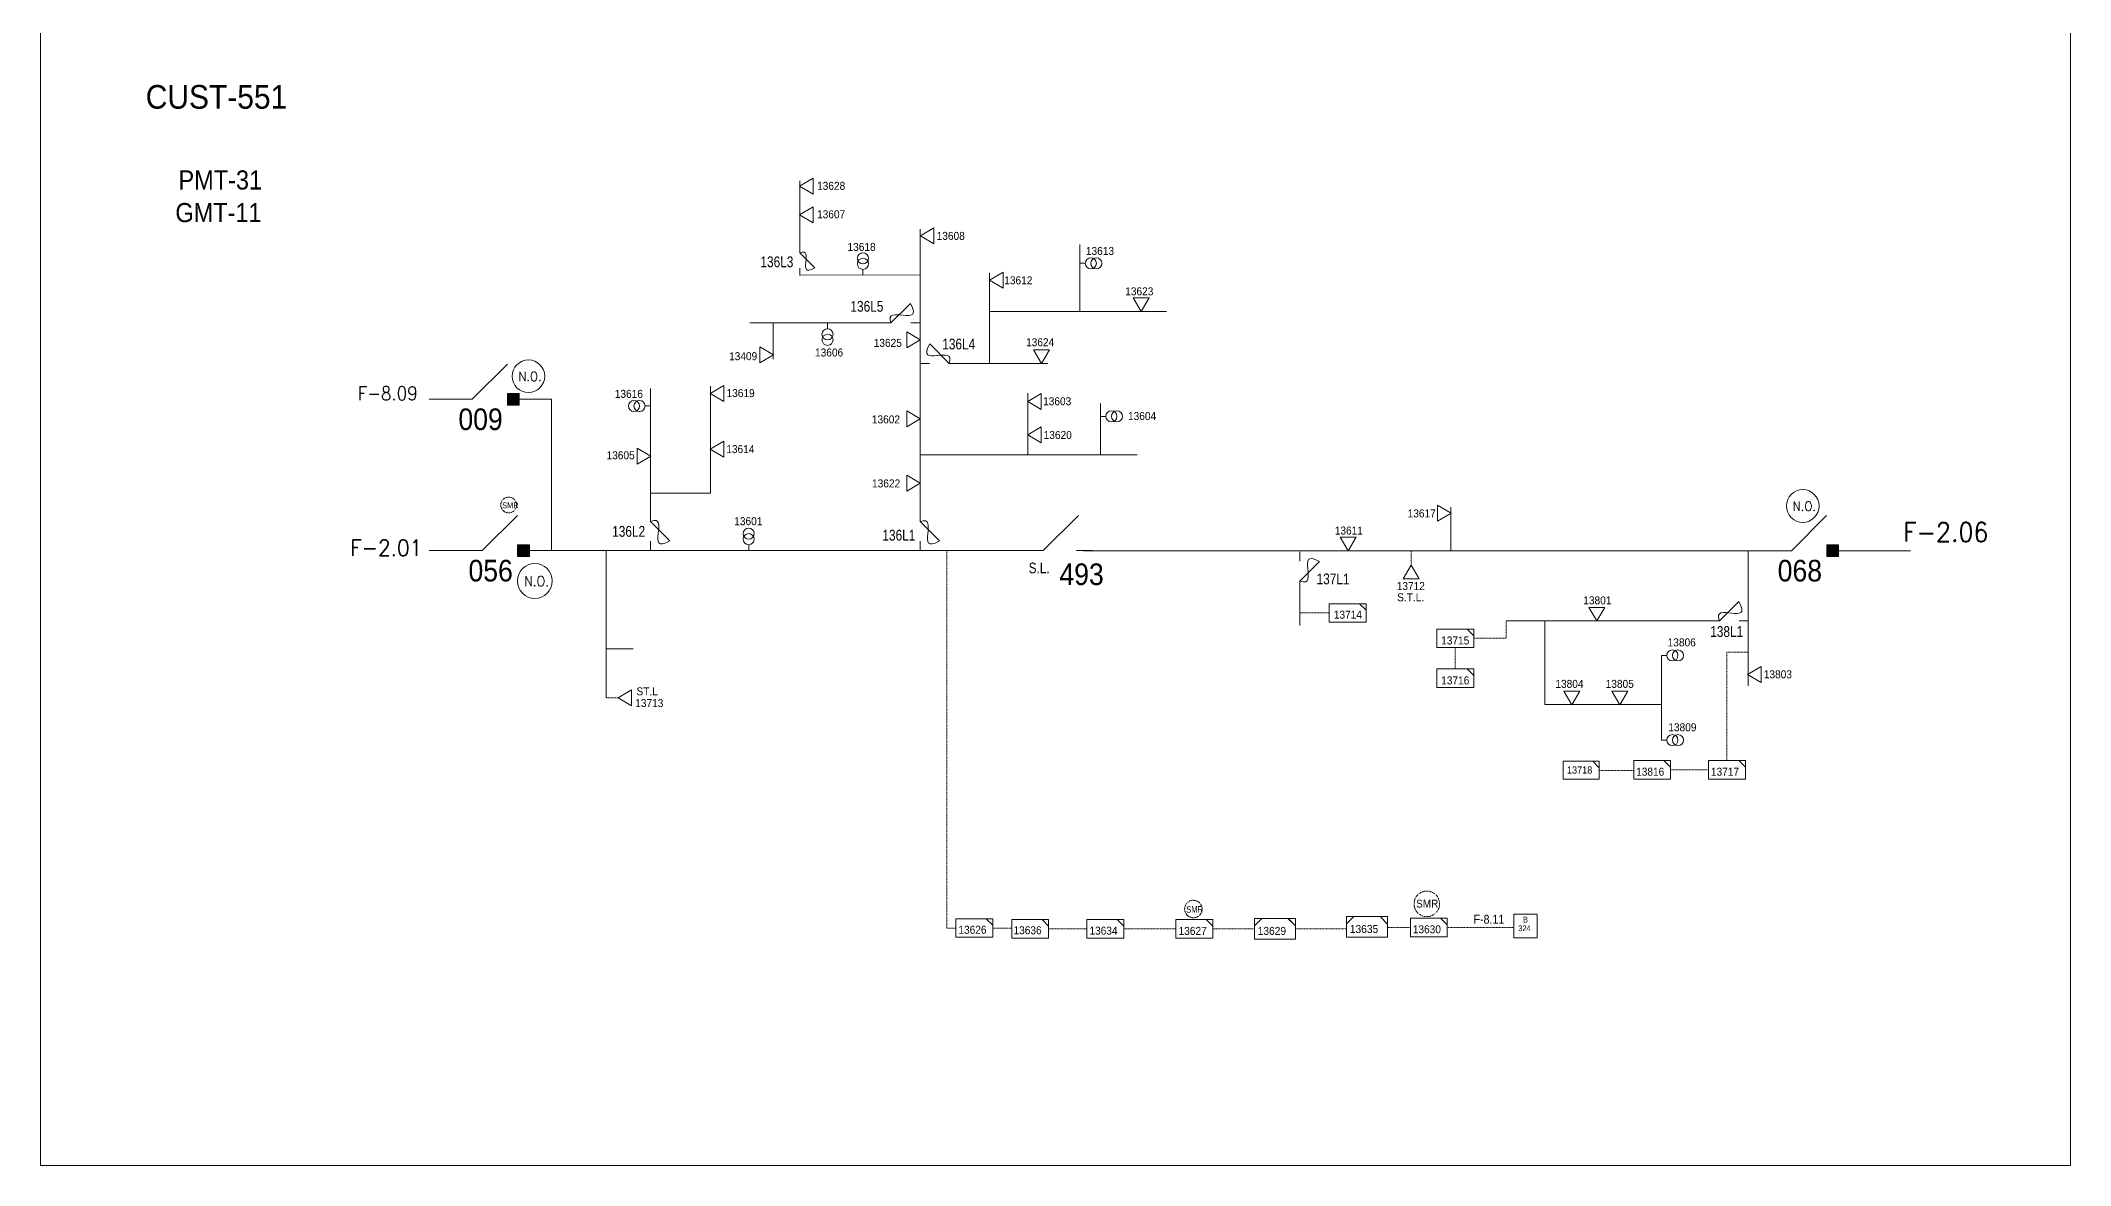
# Model space of a CAD drawing. Header units: metres. Extents: x 65984 to 144644, y -19036 to 23726.
# Drawn here: x 96201 to 97140, y 7772 to 8292 of the extents above; entities that cross this region are included whole.
import ezdxf
from ezdxf.enums import TextEntityAlignment as Align

# ---------------------------------------------------------------- set-up
doc = ezdxf.new("R2010")
doc.units = ezdxf.units.M
doc.header["$MEASUREMENT"] = 0
doc.linetypes.add('DGN Style 2', pattern=[0.023128, 0, -0.023128])
doc.linetypes.add('DGN Style 3', pattern=[0.013877, 0, -0.013877])
doc.layers.get('0').update_dxf_attribs({"color": 95, "lineweight": 40})
for name, color, linetype, lineweight in [('ABS', 7, 'Continuous', 40), ('ABS NUMBER', 112, 'Continuous', 30), ('d_eos no', 121, 'Continuous', 40), ('d_fco', 5, 'Continuous', 40), ('d_fco text', 95, 'Continuous', 40), ('d_oh branch', 94, 'Continuous', 40), ('d_switch', 95, 'Continuous', 40), ('d_tf', 1, 'Continuous', 40), ('d_tf no', 6, 'Continuous', 40), ('d_tf_200', 1, 'Continuous', 40), ('d_ug cable', 95, 'Continuous', 40), ('d_unit sub', 7, 'Continuous', 40), ('FDR  2  17', 98, 'Continuous', 40), ('fedr no', 95, 'Continuous', 40), ('GRID STATION  04', 7, 'Continuous', 40), ('O H MAIN FEEDER', 4, 'Continuous', 100), ('SW N O', 114, 'Continuous', 30)]:
    doc.layers.add(name, color=color, linetype=linetype, lineweight=lineweight)
doc.styles.add('NASKHF', font='naskhf.shx', dxfattribs={"height": 8})
doc.styles.add('Style-Arial', font='arial.ttf')
doc.styles.add('Style-ENGINEERING', font='ENGINEERING.shx')
doc.styles.add('Style-msdefault', font='msdefault.shx')
doc.styles.add('Style-STANDARD', font='STANDARD.shx')

# ---------------------------------------------------------------- blocks, each defined once
blk = doc.blocks.new('ABS2_1_1')
at = {"color": 0, "linetype": 'ByBlock', "lineweight": -2, "ltscale": 500}
for q in [(-29900, 43500), (0, 0)]:
    blk.add_line((0, 13600), q, dxfattribs=at)
at = {"color": 0, "linetype": 'ByBlock', "lineweight": -2, "ltscale": 500, "flags": 128}
for points in [[(5000, 43600), (-5000, 43600), (-5000, 53600), (5000, 53600)], [(3791, 49653), (3791, 49653), (3791, 49653)]]:
    blk.add_lwpolyline(points, close=True, dxfattribs=at)
at = {"color": 0, "linetype": 'ByBlock', "lineweight": -2, "ltscale": 500}
for points in [[(5000, 43600), (-5000, 43600), (5000, 53600), (-5000, 53600)], [(3791, 49653), (3791, 49653), (3791, 49653)]]:
    blk.add_solid(points, dxfattribs=at)
blk = doc.blocks.new('*U893')
at = {"layer": 'SW N O', "color": 3, "lineweight": 13}
blk.add_circle((0, 0), 16.8, dxfattribs=at)
at = {"layer": 'SW N O', "color": 3, "lineweight": 13, "style": 'Style-STANDARD'}
blk.add_text('N.O.', height=9.6, dxfattribs=at).set_placement((1.7, -0.2), align=Align.MIDDLE_CENTER)
blk = doc.blocks.new('TFU_94')
at = {"layer": 'd_tf_200', "color": 1, "linetype": 'Continuous', "lineweight": 13}
blk.add_line((0, 10), (0, 0), dxfattribs=at)
for centre in [(0, 30), (0, 20)]:
    blk.add_circle(centre, 10, dxfattribs=at)
blk = doc.blocks.new('TFU_109')
at = {"layer": 'FDR  2  17', "color": 1, "linetype": 'Continuous', "lineweight": 13}
blk.add_line((0, 10), (0, 0), dxfattribs=at)
for centre in [(0, 30), (0, 20)]:
    blk.add_circle(centre, 10, dxfattribs=at)
blk = doc.blocks.new('*U1120')
at = {"layer": 'ABS', "color": 7, "linetype": 'Continuous', "lineweight": 13, "ltscale": 0.241656}
for p, q in [((-7.74, -8.13), (8.55, 8.16)), ((-7.74, -8.13), (-15.15, -8.13)), ((15.11, -8.13), (7.7, -8.13))]:
    blk.add_line(p, q, dxfattribs=at)
blk = doc.blocks.new('FUSE01')
at = {"color": 0, "linetype": 'ByBlock', "lineweight": -2}
blk.add_line((0, -17.15), (0, -22.55), dxfattribs=at)
at = {"color": 0, "linetype": 'ByBlock', "lineweight": -2, "flags": 128}
blk.add_lwpolyline([(0, 0.05), (0, -5.75), (-11.2, -16.95)], dxfattribs=at)
at = {"color": 0, "linetype": 'ByBlock', "lineweight": -2}
blk.add_open_spline([(-11.2, -16.95), (3.4, -25.35), (-11.6, -1.35), (0, -5.75)], degree=3, dxfattribs=at)
blk = doc.blocks.new('TF_8')
at = {"color": 0, "linetype": 'ByBlock', "lineweight": -2}
blk.add_line((6.3, 4.95), (9.9, 1.35), dxfattribs=at)
blk.add_3dface([(-10.1, 4.95), (9.9, 4.95), (9.9, -5.05), (-10.1, -5.05)], dxfattribs=at)
blk = doc.blocks.new('*U2659')
at = {"layer": 'd_unit sub', "color": 1, "linetype": 'Continuous', "lineweight": 13, "flags": 128}
blk.add_lwpolyline([(20, 10), (20, 2.8), (12.8, 10)], close=True, dxfattribs=at)
at = {"layer": 'd_unit sub', "color": 1, "linetype": 'Continuous', "lineweight": 13, "xscale": 2, "yscale": 2, "rotation": 359.9999999999999}
blk.add_blockref('TF_8', (0.2, 0.1), dxfattribs=at)
blk = doc.blocks.new('*U2660')
at = {"layer": 'd_unit sub', "color": 2, "linetype": 'Continuous', "lineweight": 13, "flags": 128}
blk.add_lwpolyline([(20, 10), (20, 2.8), (12.8, 10)], close=True, dxfattribs=at)
at = {"layer": 'd_unit sub', "color": 2, "linetype": 'Continuous', "lineweight": 13, "xscale": 2, "yscale": 2, "rotation": 359.9999999999999}
blk.add_blockref('TF_8', (0.2, 0.1), dxfattribs=at)
blk = doc.blocks.new('TRA1_837')
at = {"layer": 'd_tf', "color": 1, "linetype": 'Continuous', "lineweight": 13, "ltscale": 0.000215867, "extrusion": (0, 0, -1), "flags": 128}
blk.add_lwpolyline([(-10.1, -17), (-0.1, 0), (9.9, -17)], close=True, dxfattribs=at)
blk = doc.blocks.new('TRA1_836')
at = {"layer": 'd_tf', "color": 1, "linetype": 'Continuous', "lineweight": 13, "ltscale": 0.000215867, "xscale": 1.000046566207833, "yscale": 1.000046566207833, "zscale": 1.000046566207833, "rotation": 180}
blk.add_blockref('TRA1_837', (0, 0), dxfattribs=at)
blk = doc.blocks.new('*U2661')
at = {"layer": 'd_unit sub', "color": 1, "linetype": 'Continuous', "lineweight": 13, "flags": 128}
for points in [[(-9.48, 1.38), (-6.07, 4.73), (-9.48, 4.73)], [(9.49, 1.32), (6.02, 4.73), (9.5, 4.73)]]:
    blk.add_lwpolyline(points, close=True, dxfattribs=at)
at = {"layer": 'd_unit sub', "color": 1, "linetype": 'Continuous', "lineweight": 13, "xscale": 0.94866334575076, "yscale": 0.94866334575076, "zscale": 0.4267622666565712, "rotation": 359.9999999999999}
blk.add_blockref('TF_8', (0.1, 0.04), dxfattribs=at)
blk = doc.blocks.new('TRA1_889')
at = {"layer": 'd_tf', "color": 1, "linetype": 'Continuous', "lineweight": 13, "ltscale": 0.000215867, "extrusion": (0, 0, -1), "flags": 128}
blk.add_lwpolyline([(-10.1, -17), (-0.1, 0), (9.9, -17)], close=True, dxfattribs=at)
blk = doc.blocks.new('TRA1_888')
at = {"layer": 'd_tf', "color": 1, "linetype": 'Continuous', "lineweight": 13, "ltscale": 0.000215867, "xscale": 1.000046566207833, "yscale": 1.000046566207833, "zscale": 1.000046566207833, "rotation": 180}
blk.add_blockref('TRA1_889', (0, 0), dxfattribs=at)
blk = doc.blocks.new('TRA1_891')
at = {"layer": 'd_ug cable', "color": 1, "linetype": 'Continuous', "lineweight": 13, "ltscale": 0.000215867, "flags": 128}
blk.add_lwpolyline([(10.1, -17), (0.1, 0), (-9.9, -17)], close=True, dxfattribs=at)
blk = doc.blocks.new('TRA1_890')
at = {"layer": 'd_ug cable', "color": 1, "linetype": 'Continuous', "lineweight": 13, "ltscale": 0.000215867, "xscale": 1.000046566207833, "yscale": 1.000046566207833, "zscale": 1.000046566207833, "rotation": 180}
blk.add_blockref('TRA1_891', (0, 0), dxfattribs=at)
blk = doc.blocks.new('*U3583')
at = {"layer": 'd_unit sub', "color": 1, "linetype": 'Continuous', "lineweight": 13, "flags": 128}
blk.add_lwpolyline([(20, 10), (20, 2.8), (12.8, 10)], close=True, dxfattribs=at)
at = {"layer": 'd_unit sub', "color": 1, "linetype": 'Continuous', "lineweight": 13, "xscale": 2, "yscale": 2, "zscale": 0.9235756823937356, "rotation": 359.9999999999999}
blk.add_blockref('TF_8', (0.2, 0.1), dxfattribs=at)

msp = doc.modelspace()

# ---------------------------------------------------------------- linework, layer by layer
at = {"layer": 'd_oh branch', "color": 1, "linetype": 'Continuous', "lineweight": 13}
for p, q in [((96552.52, 8195.69), (96552.52, 8227.21)), ((96608.14, 8204.83), (96608.14, 8072.63)), ((96682.01, 8166.77), (96682.01, 8197.72)), ((96608.14, 8183.79), (96552.52, 8183.64)), ((96640.22, 8142.88), (96640.22, 8184.59)), ((96591.8, 8161.47), (96529.43, 8161.47)), ((96540.25, 8161.22), (96540.25, 8144.74)), ((96722.18, 8166.78), (96640.22, 8166.78)), ((96622.43, 8142.8), (96667.27, 8142.8)), ((96511.28, 8082.75), (96511.28, 8132.18)), ((96658.06, 8128.98), (96658.06, 8100.45)), ((96691.53, 8124.19), (96691.53, 8100.45)), ((96608.14, 8100.45), (96708.56, 8100.45)), ((96511.28, 8082.75), (96483.41, 8082.75)), ((96853.58, 8056.35), (96853.58, 8076.28)), ((96462.94, 7988.12), (96462.94, 8056.18)), ((96991.2, 8056.16), (96991.2, 7993.72)), ((96783.85, 8039.22), (96783.85, 8021.51)), ((96975, 8023.68), (96879.27, 8023.68)), ((96950.98, 7968.57), (96950.98, 8007.72))]:
    msp.add_line(p, q, dxfattribs=at)
at = {"layer": 'd_oh branch', "color": 1, "linetype": 'Continuous', "lineweight": 13, "flags": 128}
msp.add_lwpolyline([(96897.15, 8023.51), (96897.15, 7984.97), (96950.98, 7984.97)], dxfattribs=at)
at = {"layer": 'd_ug cable', "color": 1, "linetype": 'Continuous', "lineweight": 13}
for p, q in [((96483.47, 8072.52), (96483.47, 8131.12)), ((96462.94, 8010.74), (96475.43, 8010.74))]:
    msp.add_line(p, q, dxfattribs=at)
at = {"layer": 'd_ug cable', "color": 1, "lineweight": 13, "ltscale": 30}
msp.add_line((96427.46, 8056.18), (96658.79, 8056.18), dxfattribs=at)
at = {"layer": 'd_ug cable', "color": 1, "linetype": 'DGN Style 3', "lineweight": 13}
for p, q in [((96835.26, 8049.26), (96835.26, 8055.85)), ((96783.88, 8027.48), (96797.42, 8027.39)), ((96855.7, 8011.39), (96855.7, 8001.47)), ((96462.94, 7988.12), (96468.6, 7988.12)), ((96938.11, 7954.58), (96922.33, 7954.58)), ((96955.25, 7954.81), (96972.79, 7954.81)), ((96641.83, 7881.6), (96650.56, 7881.6)), ((96667.63, 7881.25), (96685.34, 7881.25)), ((96702.41, 7881.29), (96726.42, 7881.29)), ((96824.65, 7881.94), (96834.91, 7881.94))]:
    msp.add_line(p, q, dxfattribs=at)
at = {"layer": 'd_ug cable', "color": 1, "linetype": 'DGN Style 3', "lineweight": 13, "flags": 128}
for points in [[(96620.49, 8056.08), (96620.49, 7881.58), (96624.76, 7881.58)], [(96879.27, 8023.68), (96879.27, 8015.65), (96864.23, 8015.65)], [(96991.2, 8009.17), (96981.32, 8009.17), (96981.32, 7959.07)], [(96743.49, 7881.29), (96762.8, 7881.33)], [(96781.77, 7881.29), (96805.42, 7881.29)]]:
    msp.add_lwpolyline(points, dxfattribs=at)
at = {"layer": 'd_ug cable', "color": 1, "linetype": 'DGN Style 2', "lineweight": 13, "flags": 128}
msp.add_lwpolyline([(96851.98, 7881.94), (96882.68, 7881.94)], dxfattribs=at)
at = {"layer": 'd_ug cable', "color": 2, "linetype": 'DGN Style 3', "lineweight": 13}
for centre, radius in [((96417.9, 8077.3), 3.64), ((96842.51, 7892.86), 5.91), ((96734.56, 7890.47), 4.04)]:
    msp.add_circle(centre, radius, dxfattribs=at)
at = {"layer": 'GRID STATION  04', "color": 3, "linetype": 'Continuous', "lineweight": 13, "ltscale": 0.437972, "flags": 128}
msp.add_lwpolyline([(96893.62, 7877.19), (96882.68, 7877.19), (96882.68, 7888.12), (96893.62, 7888.12)], close=True, dxfattribs=at)
at = {"layer": 'O H MAIN FEEDER', "color": 251, "lineweight": 13, "ltscale": 30}
for p, q in [((96393.6, 8126.18), (96381.12, 8126.18)), ((96381.12, 8056.18), (96405.68, 8056.18))]:
    msp.add_line(p, q, dxfattribs=at)
at = {"layer": 'O H MAIN FEEDER', "color": 240, "lineweight": 13, "ltscale": 30}
msp.add_line((96422.8, 8126.18), (96437.76, 8126.18), dxfattribs=at)
at = {"layer": 'O H MAIN FEEDER', "color": 1, "lineweight": 13, "ltscale": 30}
for p, q in [((96437.76, 8126.18), (96437.76, 8056.18)), ((96683.75, 8056.16), (97009.4, 8056.16)), ((97029.92, 8056.16), (97066.25, 8056.16))]:
    msp.add_line(p, q, dxfattribs=at)
at = {"layer": 'O H MAIN FEEDER', "color": 140, "linetype": 'Continuous', "lineweight": 13, "flags": 128}
msp.add_lwpolyline([(96201.43, 8390.41), (97140.15, 8390.41), (97140.15, 7771.91), (96201.43, 7771.91)], close=True, dxfattribs=at)

# ---------------------------------------------------------------- block references
at = {"layer": 'ABS', "color": 7, "linetype": 'Continuous', "lineweight": 13, "ltscale": 0.812883, "xscale": 0.0005446322480400587, "yscale": 0.0005446322480400587, "zscale": 0.000360672857092237, "rotation": 269.9999999999997}
msp.add_blockref('ABS2_1_1', (96393.6, 8126.18), dxfattribs=at)
at = {"layer": 'ABS', "color": 2, "linetype": 'Continuous', "lineweight": 13, "ltscale": 0.812883, "xscale": 0.0005446322480400587, "yscale": 0.0005446322480400587, "zscale": 0.000360672857092237, "rotation": 269.9999999999997}
for p in [(96398.27, 8056.18), (97003.74, 8056.16)]:
    msp.add_blockref('ABS2_1_1', p, dxfattribs=at)
at = {"layer": 'ABS', "color": 7, "linetype": 'Continuous', "lineweight": 13, "ltscale": 0.241656}
msp.add_blockref('*U1120', (96672.81, 8064.31), dxfattribs=at)
at = {"layer": 'd_fco', "color": 7, "linetype": 'Continuous', "lineweight": 13, "zscale": 0.1205302691593963}
for p, xscale, yscale, rotation in [((96552.52, 8197.49), 0.6210619846206472, -0.6210619846206472, 180.0000849144932), ((96590.1, 8161.47), 0.8, -0.8000000000000002, 270.0000849144932), ((96626.18, 8142.8), 0.8, 0.8, 269.9999150855069), ((96608.14, 8074.22), 0.8, -0.8000000000000002, 180.0000849144932), ((96783.85, 8037.54), 0.8, 0.8, 179.9999150855068), ((96973.22, 8023.68), 0.8, -0.8000000000000002, 270.0000849144932)]:
    msp.add_blockref('FUSE01', p, dxfattribs=dict(at, xscale=xscale, yscale=yscale, rotation=rotation))
at = {"layer": 'd_tf', "color": 1, "linetype": 'Continuous', "lineweight": 13, "ltscale": 0.000215867}
for name, p, xscale, yscale, zscale, rotation in [('TRA1_836', (96552.41, 8224.64), 0.37, 0.37, 0.37, 270), ('TRA1_836', (96552.41, 8211.5), 0.37, 0.37, 0.37, 270), ('TRA1_836', (96608.3, 8201.69), 0.37, 0.37, 0.37, 270), ('TRA1_888', (96640.25, 8181.18), 0.3700000000000001, 0.3700000000000001, 0.3700000000000001, 269.9999052184576), ('TRA1_836', (96511.15, 8128.83), 0.37, 0.37, 0.37, 270), ('TRA1_836', (96511.16, 8103.1), 0.37, 0.37, 0.37, 270), ('TRA1_836', (96990.85, 7998.9), 0.37, 0.37, 0.37, 270)]:
    msp.add_blockref(name, p, dxfattribs=dict(at, xscale=xscale, yscale=yscale, zscale=zscale, rotation=rotation))
at = {"layer": 'd_tf', "color": 1, "linetype": 'Continuous', "lineweight": 13, "ltscale": 0.000215867, "xscale": 0.37, "yscale": 0.37, "zscale": 0.37}
for p in [(96710.46, 8166.75), (96664.31, 8142.79), (96806.15, 8056.08), (96921.23, 8023.67), (96909.64, 7984.96), (96931.88, 7984.96)]:
    msp.add_blockref('TRA1_836', p, dxfattribs=at)
at = {"layer": 'd_tf', "color": 1, "linetype": 'Continuous', "lineweight": 13, "ltscale": 0.000215867, "extrusion": (0, 0, -1)}
for name, p, xscale, yscale, zscale, rotation in [('TRA1_888', (-96540.36, 8146.63), 0.3700000000000001, 0.3700000000000001, 0.3700000000000001, 270.0001975120071), ('TRA1_836', (-96608.26, 8153.63), 0.3699999999999999, 0.3699999999999999, 0.3699999999999999, 270.0001872791698), ('TRA1_836', (-96608.26, 8117.13), 0.3699999999999999, 0.3699999999999999, 0.3699999999999999, 270.0001872791536), ('TRA1_836', (-96657.94, 8125.25), 0.37, 0.37, 0.37, 90), ('TRA1_836', (-96657.94, 8109.82), 0.37, 0.37, 0.37, 90), ('TRA1_836', (-96483.59, 8099.83), 0.37, 0.37, 0.37, 270.0001897894799), ('TRA1_836', (-96608.26, 8087.29), 0.3699999999999999, 0.3699999999999999, 0.3699999999999999, 270.0001872784627), ('TRA1_836', (-96853.74, 8073.55), 0.37, 0.37, 0.37, 270), ('TRA1_836', (-96835.27, 8049.42), 0.37, 0.37, 0.37, 180)]:
    msp.add_blockref(name, p, dxfattribs=dict(at, xscale=xscale, yscale=yscale, zscale=zscale, rotation=rotation))
at = {"layer": 'd_tf_200', "color": 1, "linetype": 'Continuous', "lineweight": 13}
for p, xscale, yscale, zscale, rotation in [((96581.72, 8183.7), 0.2560573599939427, 0.2560573599939427, 0.2560573599939427, 359.9999999999999), ((96565.36, 8161.35), 0.2560573599939427, 0.2560573599939427, 0.2560573599939427, 179.9999999999999), ((96483.53, 8123.1), 0.2560573599939427, 0.2560573599939427, 0.2560573599939427, 89.9999999999999), ((96691.53, 8118.29), 0.2560573599939427, 0.2560573599939427, 0.2560573599939427, 270.0001926674935), ((96528.89, 8056.37), 0.2560573599939427, 0.2560573599939427, 0.2560573599939427, 359.9999999999999), ((96950.98, 8007.72), 0.2560573599939429, 0.2560573599939429, 0.2560573599939429, 269.9999999999999), ((96950.98, 7968.57), 0.2560573599939429, 0.2560573599939429, 0.2560573599939429, 269.9999999999999)]:
    msp.add_blockref('TFU_94', p, dxfattribs=dict(at, xscale=xscale, yscale=yscale, zscale=zscale, rotation=rotation))
at = {"layer": 'd_tf_200', "color": 1, "linetype": 'Continuous', "lineweight": 13, "extrusion": (0, 0, -1), "xscale": 0.2560573599939427, "yscale": 0.2560573599939427, "zscale": 0.2560573599939427, "rotation": 90.00018717425728}
msp.add_blockref('TFU_94', (-96682.01, 8189.06), dxfattribs=at)
at = {"layer": 'd_ug cable', "color": 7, "linetype": 'Continuous', "lineweight": 13, "xscale": 0.8, "yscale": -0.8000000000000002, "zscale": 0.1205302691593963, "rotation": 180.0000849144932}
msp.add_blockref('FUSE01', (96483.48, 8074.34), dxfattribs=at)
at = {"layer": 'd_ug cable', "color": 1, "linetype": 'Continuous', "lineweight": 13, "ltscale": 0.000215867, "xscale": 0.37, "yscale": 0.37, "zscale": 0.37, "rotation": 270}
msp.add_blockref('TRA1_890', (96468.47, 7988.13), dxfattribs=at)
at = {"layer": 'd_unit sub', "color": 1, "linetype": 'Continuous', "lineweight": 13, "xscale": 0.8535245333131425, "yscale": 0.8535245333131425, "zscale": 0.4267622666565712, "rotation": 359.9999999999999}
for p in [(96806.04, 8027.44), (96855.78, 8015.7), (96855.78, 7997.25)]:
    msp.add_blockref('TF_8', p, dxfattribs=at)
at = {"layer": 'd_unit sub', "color": 1, "linetype": 'Continuous', "lineweight": 13}
for name, p, xscale, yscale, zscale in [('*U3583', (96913.92, 7954.66), 0.4158685068401053, 0.4158685068401053, 0.4158685068401053), ('*U2659', (96946.72, 7954.81), 0.4267622666565712, 0.4267622666565712, 0.4267622666565712), ('*U2659', (96981.32, 7954.81), 0.4267622666565712, 0.4267622666565712, 0.4267622666565712), ('*U2659', (96633.3, 7881.73), 0.4267622666565712, 0.4267622666565712, 0.4267622666565712), ('*U2659', (96659.09, 7881.3), 0.4267622666565712, 0.4267622666565712, 0.4267622666565712), ('*U2659', (96693.88, 7881.3), 0.4267622666565712, 0.4267622666565712, 0.4267622666565712)]:
    msp.add_blockref(name, p, dxfattribs=dict(at, xscale=xscale, yscale=yscale, zscale=zscale))
at = {"layer": 'd_unit sub', "color": 2, "linetype": 'Continuous', "lineweight": 13, "xscale": 0.4267622666565712, "yscale": 0.4267622666565712, "zscale": 0.4267622666565712}
for p in [(96734.95, 7881.3), (96843.44, 7881.94)]:
    msp.add_blockref('*U2660', p, dxfattribs=at)
at = {"layer": 'd_unit sub', "color": 1, "linetype": 'Continuous', "lineweight": 13}
for p in [(96772.28, 7881.34), (96814.9, 7882.2)]:
    msp.add_blockref('*U2661', p, dxfattribs=at)
at = {"layer": 'FDR  2  17', "color": 1, "linetype": 'Continuous', "lineweight": 13, "xscale": 0.2560573599939427, "yscale": 0.2560573599939427, "zscale": 0.2560573599939427, "rotation": 359.9999999999999}
msp.add_blockref('TFU_109', (96528.89, 8056.37), dxfattribs=at)
at = {"layer": 'SW N O', "color": 3, "lineweight": 13}
for p, xscale, yscale, zscale in [((96427.05, 8136.85), 0.4469320138632331, 0.4469320138632331, 0.4469320138632331), ((97016.37, 8076.83), 0.4502728691791567, 0.4502728691791567, 0.4502728691791567), ((96430, 8042.17), 0.4803243272578177, 0.4803243272578177, 0.4803243272578177)]:
    msp.add_blockref('*U893', p, dxfattribs=dict(at, xscale=xscale, yscale=yscale, zscale=zscale))

# ---------------------------------------------------------------- texts
at = {"layer": 'ABS NUMBER', "color": 7, "lineweight": 13, "style": 'Style-Arial', "width": 0.88}
for s, p in [('009', (96394.65, 8121.94)), ('493', (96672.6, 8050.27))]:
    msp.add_text(s, height=10, dxfattribs=at).set_placement(p, align=Align.TOP_LEFT)
at = {"layer": 'ABS NUMBER', "color": 2, "lineweight": 13, "style": 'Style-Arial', "width": 0.88}
for s, p in [('056', (96399.31, 8051.94)), ('068', (97004.78, 8051.93))]:
    msp.add_text(s, height=10, dxfattribs=at).set_placement(p, align=Align.TOP_LEFT)
at = {"layer": 'd_eos no', "color": 7, "linetype": 'Continuous', "lineweight": 13, "style": 'Style-Arial', "width": 0.88}
for s, p in [('PMT-31', (96265.2, 8232.03)), ('GMT-11', (96263.76, 8216.94))]:
    msp.add_text(s, height=8.843, dxfattribs=at).set_placement(p, align=Align.TOP_LEFT)
at = {"layer": 'd_fco text', "color": 7, "linetype": 'Continuous', "lineweight": 13, "style": 'Style-msdefault', "width": 0.82}
for s, p in [('136L3', (96534.32, 8192.23)), ('136L5', (96575.95, 8171.66)), ('136L4', (96618.41, 8154.24)), ('136L1', (96590.74, 8065.84))]:
    msp.add_text(s, height=5, rotation=0.03376, dxfattribs=at).set_placement(p, align=Align.TOP_LEFT)
at = {"layer": 'd_fco text', "color": 1, "linetype": 'Continuous', "lineweight": 13, "style": 'Style-msdefault', "width": 0.82}
msp.add_text('136L1', height=5, rotation=0.03376, dxfattribs=at).set_placement((96590.74, 8065.84), align=Align.TOP_LEFT)
at = {"layer": 'd_fco text', "color": 7, "linetype": 'Continuous', "lineweight": 13, "ltscale": 0.813858, "style": 'Style-msdefault', "width": 0.82}
msp.add_text('S.L.', height=4.957, rotation=359.96624, dxfattribs=at).set_placement((96658.4, 8045.71))
at = {"layer": 'd_fco text', "color": 7, "linetype": 'Continuous', "lineweight": 13, "style": 'Style-msdefault', "width": 0.82}
for s, p in [('137L1', (96791.52, 8040.61)), ('138L1', (96973.57, 8016.28))]:
    msp.add_text(s, height=5, rotation=359.96624, dxfattribs=at).set_placement(p)
at = {"layer": 'd_switch', "color": 1, "linetype": 'Continuous', "lineweight": 30, "ltscale": 0.9, "style": 'Style-ENGINEERING', "width": 0.857143}
msp.add_text('SMR', height=2.73, rotation=0.00263, dxfattribs=at).set_placement((96414.91, 8078.49), align=Align.TOP_LEFT)
at = {"layer": 'd_switch', "color": 1, "linetype": 'Continuous', "lineweight": 30, "style": 'Style-ENGINEERING', "width": 0.857143}
msp.add_text('SMR', height=3.033, rotation=0.00263, dxfattribs=at).set_placement((96731.24, 7891.8), align=Align.TOP_LEFT)
at = {"layer": 'd_switch', "color": 2, "linetype": 'Continuous', "lineweight": 13, "style": 'Style-msdefault', "width": 0.9}
msp.add_text('F-8.11', height=4.085, dxfattribs=at).set_placement((96878.34, 7887.78), align=Align.TOP_RIGHT)
at = {"layer": 'd_tf no', "color": 7, "linetype": 'Continuous', "lineweight": 13, "style": 'Style-msdefault', "width": 0.945946}
msp.add_text('CUST-551', height=10.952, dxfattribs=at).set_placement((96250.05, 8271.5), align=Align.TOP_LEFT)
at = {"layer": 'd_tf no', "color": 1, "linetype": 'Continuous', "lineweight": 13, "style": 'Style-msdefault'}
for s, width, p in [('13628', 0.945946, (96560.52, 8226.74)), ('13607', 0.945946, (96560.52, 8213.59)), ('13618', 0.945946, (96574.6, 8198.48)), ('13608', 0.945946, (96615.84, 8203.59)), ('13613', 0.945946, (96684.84, 8196.63)), ('13612', 0.945946, (96647.09, 8183.03)), ('13623', 0.945946, (96703.04, 8177.94)), ('13606', 0.945946, (96559.58, 8149.67)), ('13624', 0.945946, (96657.18, 8154.41)), ('13616', 0.945946, (96466.97, 8130.55)), ('13619', 0.945946, (96518.66, 8130.89)), ('13602', 0.945946, (96585.86, 8118.73)), ('13614', 0.945946, (96518.54, 8104.99)), ('13622', 0.945946, (96585.95, 8089.12)), ('13601', 0.945946, (96522.22, 8071.66)), ('13611', 0.945946, (96799.94, 8067.32)), ('13714', 0.945946, (96799.51, 8028.44)), ('13801', 0.945946, (96914.87, 8035.06)), ('13715', 0.945946, (96849.15, 8016.49)), ('13806', 0.945946, (96953.9, 8015.61)), ('13716', 0.945946, (96849.15, 7998.04)), ('13803', 0.945946, (96998.36, 8000.85)), ('13804', 0.945946, (96901.97, 7996.43)), ('13805', 0.945946, (96925.23, 7996.43)), ('13809', 0.945946, (96954.2, 7976.36)), ('13816', 0.945946, (96939.3, 7955.81)), ('13717', 0.945946, (96973.91, 7955.81)), ('13626', 0.945946, (96625.88, 7882.73)), ('13636', 0.945946, (96651.38, 7882.49)), ('13634', 0.945946, (96686.47, 7882.3)), ('13629', 0.953514, (96764.29, 7882.2)), ('13635', 0.953514, (96806.92, 7883.06))]:
    msp.add_text(s, height=3.7, dxfattribs=dict(at, width=width)).set_placement(p, align=Align.TOP_LEFT)
at = {"layer": 'd_tf no', "color": 1, "linetype": 'Continuous', "lineweight": 13, "style": 'Style-msdefault', "width": 0.945946}
for s, p in [('13625', (96599.74, 8154.13)), ('13409', (96532.84, 8147.96)), ('13605', (96476.17, 8102.14)), ('13617', (96846.67, 8075.25))]:
    msp.add_text(s, height=3.7, dxfattribs=at).set_placement(p, align=Align.TOP_RIGHT)
for s, p in [('13603', (96665.05, 8123.42)), ('13620', (96665.32, 8107.83)), ('13712', (96828.6, 8037.97)), ('S.T.L.', (96828.78, 8032.77))]:
    msp.add_text(s, height=3.7, dxfattribs=at).set_placement(p)
msp.add_text('13604', height=3.7, dxfattribs=at).set_placement((96717.34, 8116.58), align=Align.RIGHT)
at = {"layer": 'd_tf no', "color": 1, "linetype": 'Continuous', "lineweight": 40, "style": 'Style-msdefault', "width": 0.945946}
msp.add_text('SMR', height=3.655, dxfattribs=at).set_placement((96837.56, 7894.79), align=Align.TOP_LEFT)
at = {"layer": 'd_tf no', "color": 2, "linetype": 'Continuous', "lineweight": 13, "style": 'Style-msdefault', "width": 0.945946}
for s, p in [('13627', (96727.72, 7882.2)), ('13630', (96836.03, 7882.94))]:
    msp.add_text(s, height=3.7, dxfattribs=at).set_placement(p, align=Align.TOP_LEFT)
at = {"layer": 'd_tf no', "color": 1, "linetype": 'Continuous', "lineweight": 13, "insert": (96907.33, 7956.41), "char_height": 3.33, "attachment_point": 1, "style": 'NASKHF'}
msp.add_mtext('\\Fmsdefault;\\H1x;\\W0.945946;13718\\P', dxfattribs=at)
at = {"layer": 'd_ug cable', "color": 7, "linetype": 'Continuous', "lineweight": 13, "style": 'Style-msdefault', "width": 0.82}
msp.add_text('136L2', height=5, rotation=0.03376, dxfattribs=at).set_placement((96465.76, 8067.6), align=Align.TOP_LEFT)
at = {"layer": 'd_ug cable', "color": 1, "linetype": 'Continuous', "lineweight": 13, "style": 'Style-msdefault', "width": 0.945946}
for s, p in [('ST.L', (96477, 7992.97)), ('13713', (96476.42, 7987.56))]:
    msp.add_text(s, height=3.7, dxfattribs=at).set_placement(p, align=Align.TOP_LEFT)
at = {"layer": 'fedr no', "color": 55, "linetype": 'Continuous', "lineweight": 40, "attachment_point": 5, "style": 'Style-STANDARD'}
for s, insert, char_height in [('F-8.09', (96361.97, 8128.92), 6.227), ('F-2.06', (97082.5, 8064.79), 8.852), ('F-2.01', (96361.28, 8057.49), 7.472)]:
    msp.add_mtext(s, dxfattribs=dict(at, insert=insert, char_height=char_height))
at = {"layer": 'GRID STATION  04', "color": 3, "linetype": 'Continuous', "lineweight": 13, "style": 'Style-msdefault', "width": 0.888889}
for s, height, p in [('B', 2.68, (96886.97, 7884.23)), ('324', 2.678, (96884.81, 7880.24))]:
    msp.add_text(s, height=height, rotation=360, dxfattribs=at).set_placement(p)

doc.saveas('drawing.dxf')
